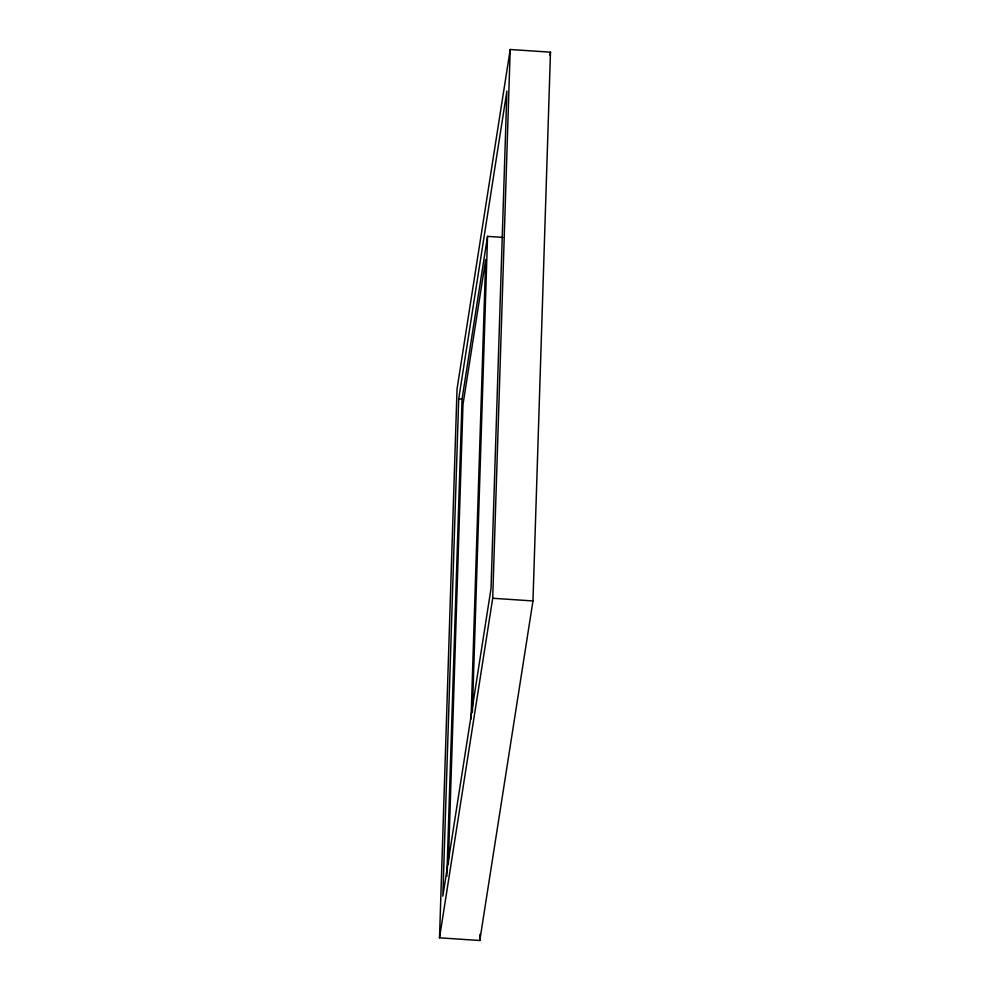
<?xml version="1.0" encoding="UTF-8"?>
<svg xmlns="http://www.w3.org/2000/svg" width="990" height="990" viewBox="0 0 990 990"><rect width="100%" height="100%" fill="white"/><g stroke="black" fill="none" stroke-linecap="round" stroke-linejoin="round"><path stroke-width="1.49" d="M439.523 937.815L457.034 389.045L510.209 49.5L550.477 52.185L532.966 600.955L479.791 940.5L439.523 937.815L492.698 598.269L510.209 49.5M458.704 398.846L442.839 896.173L491.028 588.468L506.892 91.142L458.704 398.846L462.058 399.069L487.538 236.375L502.796 237.39M446.837 876.323L462.058 399.069M448.334 864.01L462.986 404.526L485.694 259.516L471.042 719M472.366 712.082L487.538 236.375M479.791 940.5L479.989 934.312M549.995 55.23L550.477 52.185M492.698 598.269L532.966 600.955"/></g></svg>
